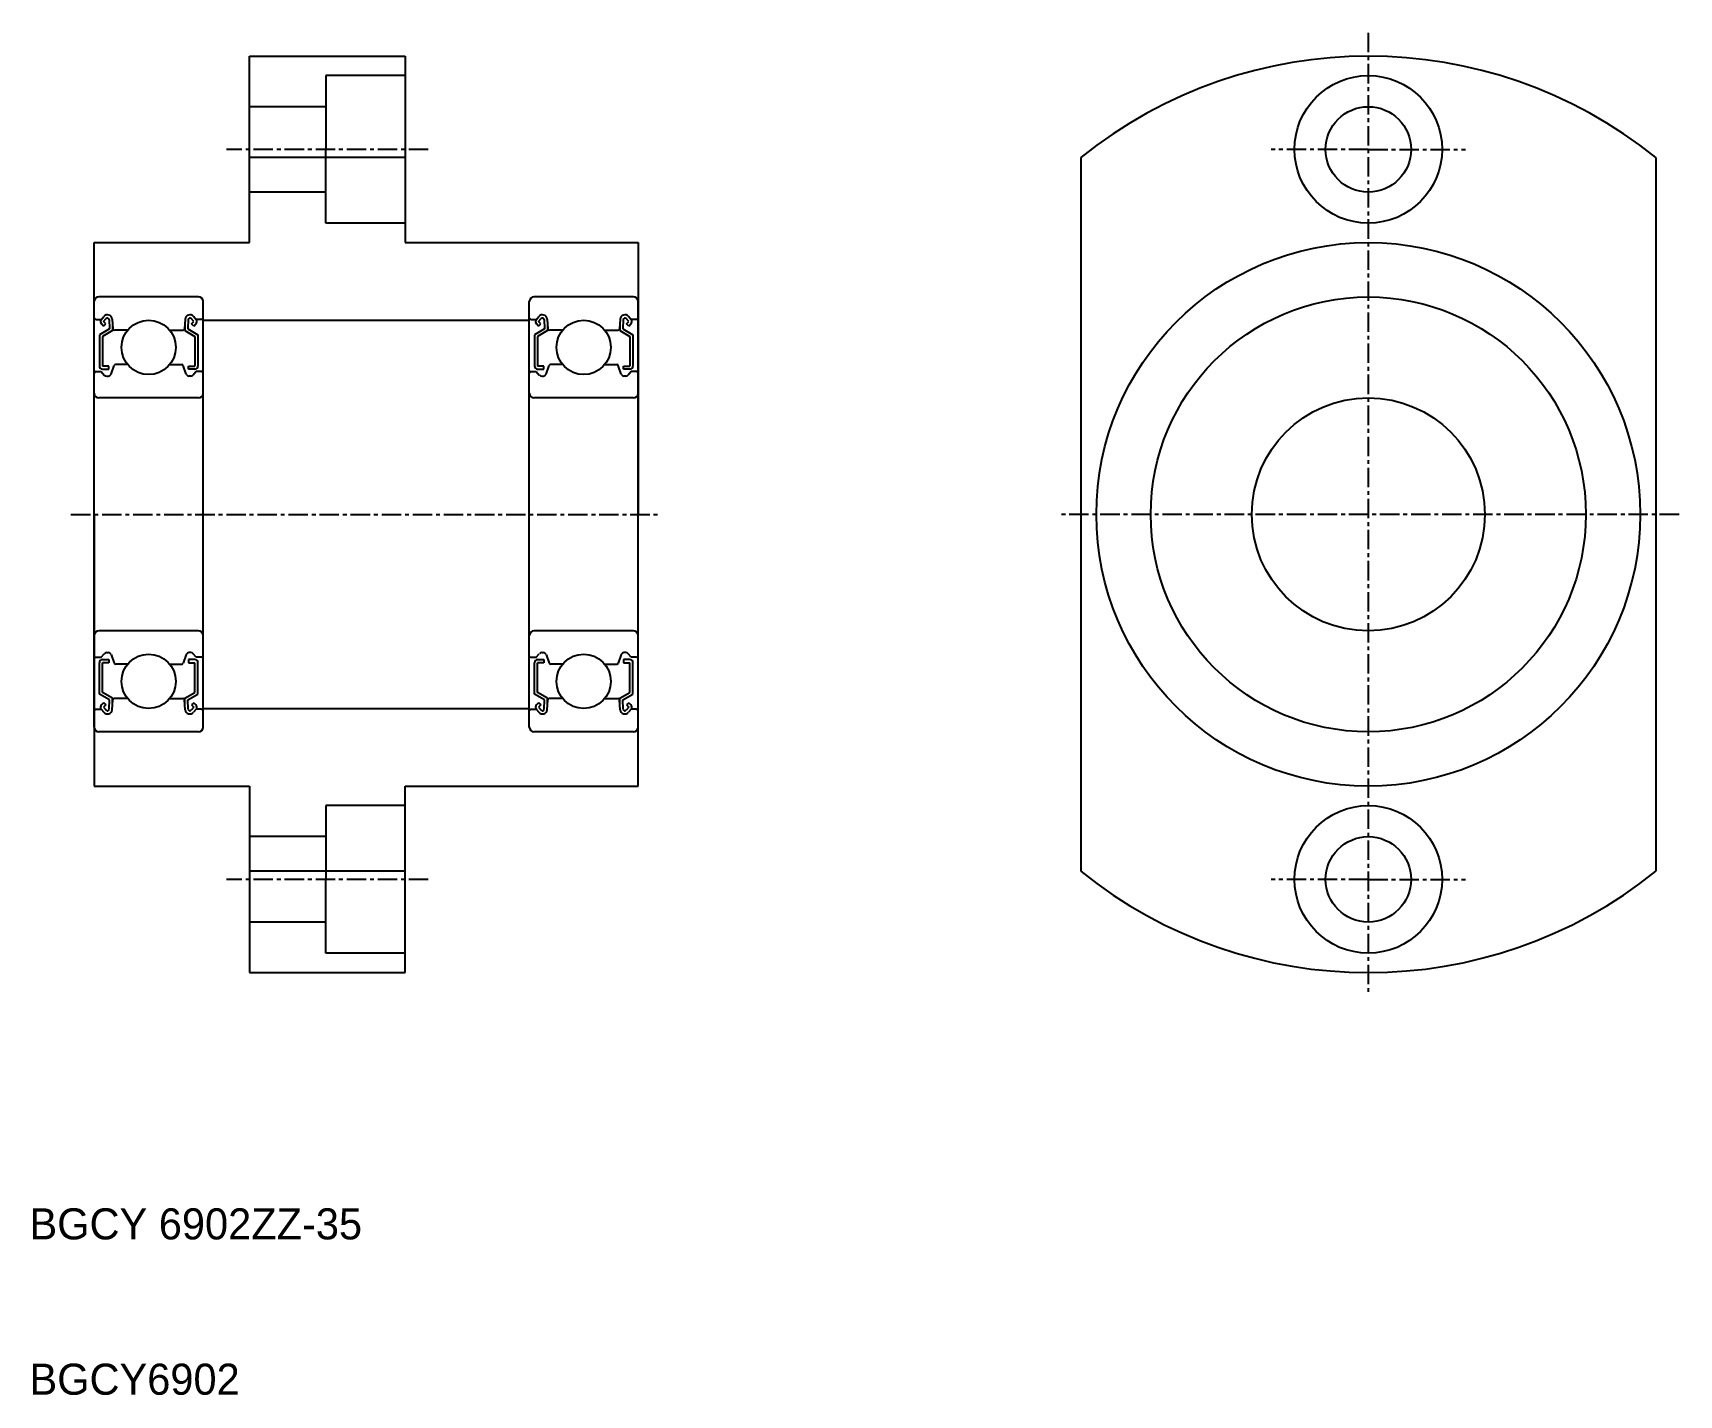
# Model space of a CAD drawing. Extents: x 127 to 233, y 64 to 152.
import ezdxf

# ---------------------------------------------------------------- set-up
doc = ezdxf.new("R2010")
doc.units = 0
doc.linetypes.add('CENTER', pattern=[2, 1.25, -0.25, 0.25, -0.25])
doc.linetypes.add('DASHED', pattern=[19.05, 12.7, -6.35])
doc.layers.get('0').update_dxf_attribs({"linetype": 'CONTINUOUS'})
doc.layers.add('CENTER', color=1, linetype='CENTER')

msp = doc.modelspace()

# ---------------------------------------------------------------- linework, layer by layer
for p, q in [((141.08, 138.16), (141.08, 150.16)), ((141.08, 150.16), (151.08, 150.16)), ((151.08, 150.16), (151.08, 138.16)), ((151.08, 143.64), (141.08, 143.64)), ((194.58, 143.64), (194.58, 97.68)), ((231.58, 143.64), (231.58, 97.68)), ((131.08, 120.66), (131.08, 138.16)), ((131.08, 138.16), (141.08, 138.16)), ((151.08, 138.16), (166.08, 138.16)), ((166.08, 138.16), (166.08, 120.66)), ((137.78, 134.66), (131.38, 134.66)), ((165.78, 134.66), (159.38, 134.66)), ((131.08, 106.96), (131.08, 134.36)), ((138.08, 106.96), (138.08, 134.36)), ((159.08, 106.96), (159.08, 134.36)), ((166.08, 106.96), (166.08, 134.36)), ((131.18, 133.21), (131.54, 133.21)), ((132.06, 132.61), (131.41, 132.23)), ((131.53, 133.19), (131.7, 133.4)), ((131.68, 132.78), (131.54, 132.93)), ((132.26, 132.49), (131.61, 132.12)), ((131.68, 133.07), (131.85, 133.27)), ((131.82, 132.93), (131.68, 133.07)), ((131.68, 132.78), (131.82, 132.93)), ((132.03, 133.21), (132.06, 132.61)), ((132.23, 133.23), (132.28, 132.6)), ((132.26, 132.85), (132.26, 132.49)), ((133.22, 132.51), (132.38, 132.51)), ((135.94, 132.51), (136.78, 132.51)), ((136.93, 133.23), (136.88, 132.6)), ((136.9, 132.85), (136.9, 132.49)), ((136.9, 132.49), (137.55, 132.12)), ((137.13, 133.21), (137.1, 132.61)), ((137.1, 132.61), (137.75, 132.23)), ((137.48, 133.07), (137.31, 133.27)), ((137.34, 132.93), (137.48, 133.07)), ((137.48, 132.78), (137.34, 132.93)), ((137.63, 133.19), (137.46, 133.4)), ((137.48, 132.78), (137.62, 132.93)), ((137.98, 133.21), (137.62, 133.21)), ((159.18, 133.21), (159.54, 133.21)), ((160.06, 132.61), (159.41, 132.23)), ((159.53, 133.19), (159.7, 133.4)), ((159.68, 132.78), (159.54, 132.93)), ((160.26, 132.49), (159.61, 132.12)), ((159.68, 133.07), (159.85, 133.27)), ((159.82, 132.93), (159.68, 133.07)), ((159.68, 132.78), (159.82, 132.93)), ((160.03, 133.21), (160.06, 132.61)), ((160.23, 133.23), (160.28, 132.6)), ((160.26, 132.85), (160.26, 132.49)), ((161.22, 132.51), (160.38, 132.51)), ((163.94, 132.51), (164.78, 132.51)), ((164.93, 133.23), (164.88, 132.6)), ((164.9, 132.85), (164.9, 132.49)), ((164.9, 132.49), (165.55, 132.12)), ((165.13, 133.21), (165.1, 132.61)), ((165.1, 132.61), (165.75, 132.23)), ((165.48, 133.07), (165.31, 133.27)), ((165.34, 132.93), (165.48, 133.07)), ((165.48, 132.78), (165.34, 132.93)), ((165.63, 133.19), (165.46, 133.4)), ((165.48, 132.78), (165.62, 132.93)), ((165.98, 133.21), (165.62, 133.21)), ((131.41, 132.23), (131.41, 130.21)), ((131.61, 132.12), (131.61, 130.21)), ((137.55, 132.12), (137.55, 130.21)), ((137.75, 132.23), (137.75, 130.21)), ((159.41, 132.23), (159.41, 130.21)), ((159.61, 132.12), (159.61, 130.21)), ((165.55, 132.12), (165.55, 130.21)), ((165.75, 132.23), (165.75, 130.21)), ((131.18, 129.86), (131.53, 129.86)), ((131.53, 129.86), (131.72, 129.63)), ((132.01, 130.21), (131.61, 130.21)), ((131.61, 130.01), (132.01, 130.01)), ((131.88, 129.56), (131.97, 129.56)), ((132.01, 130.01), (132.01, 130.21)), ((132.16, 129.69), (132.36, 130.24)), ((133.22, 130.31), (132.46, 130.31)), ((135.94, 130.31), (136.71, 130.31)), ((137, 129.69), (136.8, 130.24)), ((137.15, 130.01), (137.15, 130.21)), ((137.15, 130.21), (137.55, 130.21)), ((137.55, 130.01), (137.15, 130.01)), ((137.29, 129.56), (137.19, 129.56)), ((137.63, 129.86), (137.44, 129.63)), ((137.98, 129.86), (137.63, 129.86)), ((159.18, 129.86), (159.53, 129.86)), ((159.53, 129.86), (159.72, 129.63)), ((160.01, 130.21), (159.61, 130.21)), ((159.61, 130.01), (160.01, 130.01)), ((159.88, 129.56), (159.97, 129.56)), ((160.01, 130.01), (160.01, 130.21)), ((160.16, 129.69), (160.36, 130.24)), ((161.22, 130.31), (160.46, 130.31)), ((163.94, 130.31), (164.71, 130.31)), ((165, 129.69), (164.8, 130.24)), ((165.15, 130.01), (165.15, 130.21)), ((165.15, 130.21), (165.55, 130.21)), ((165.55, 130.01), (165.15, 130.01)), ((165.29, 129.56), (165.19, 129.56)), ((165.63, 129.86), (165.44, 129.63)), ((165.98, 129.86), (165.63, 129.86)), ((137.78, 128.16), (131.38, 128.16)), ((165.78, 128.16), (159.38, 128.16)), ((131.08, 120.66), (131.08, 103.16)), ((166.08, 103.16), (166.08, 120.66)), ((137.78, 113.16), (131.38, 113.16)), ((165.78, 113.16), (159.38, 113.16)), ((131.18, 111.46), (131.53, 111.46)), ((131.53, 111.46), (131.72, 111.69)), ((131.61, 111.31), (132.01, 111.31)), ((131.88, 111.76), (131.97, 111.76)), ((132.01, 111.31), (132.01, 111.11)), ((132.16, 111.63), (132.36, 111.07)), ((137, 111.63), (136.8, 111.07)), ((137.15, 111.31), (137.15, 111.11)), ((137.55, 111.31), (137.15, 111.31)), ((137.29, 111.76), (137.19, 111.76)), ((137.63, 111.46), (137.44, 111.69)), ((137.98, 111.46), (137.63, 111.46)), ((159.18, 111.46), (159.53, 111.46)), ((159.53, 111.46), (159.72, 111.69)), ((159.61, 111.31), (160.01, 111.31)), ((159.88, 111.76), (159.97, 111.76)), ((160.01, 111.31), (160.01, 111.11)), ((160.16, 111.63), (160.36, 111.07)), ((165, 111.63), (164.8, 111.07)), ((165.15, 111.31), (165.15, 111.11)), ((165.55, 111.31), (165.15, 111.31)), ((165.29, 111.76), (165.19, 111.76)), ((165.63, 111.46), (165.44, 111.69)), ((165.98, 111.46), (165.63, 111.46)), ((131.41, 109.08), (131.41, 111.11)), ((131.61, 109.2), (131.61, 111.11)), ((132.01, 111.11), (131.61, 111.11)), ((133.22, 111.01), (132.46, 111.01)), ((135.94, 111.01), (136.71, 111.01)), ((137.15, 111.11), (137.55, 111.11)), ((137.55, 109.2), (137.55, 111.11)), ((137.75, 109.08), (137.75, 111.11)), ((159.41, 109.08), (159.41, 111.11)), ((160.01, 111.11), (159.61, 111.11)), ((159.61, 109.2), (159.61, 111.11)), ((161.22, 111.01), (160.46, 111.01)), ((163.94, 111.01), (164.71, 111.01)), ((165.15, 111.11), (165.55, 111.11)), ((165.55, 109.2), (165.55, 111.11)), ((165.75, 109.08), (165.75, 111.11)), ((132.26, 108.82), (131.61, 109.2)), ((136.9, 108.82), (137.55, 109.2)), ((160.26, 108.82), (159.61, 109.2)), ((164.9, 108.82), (165.55, 109.2)), ((131.18, 108.11), (131.54, 108.11)), ((132.06, 108.71), (131.41, 109.08)), ((131.53, 108.12), (131.7, 107.92)), ((131.68, 108.53), (131.54, 108.39)), ((131.68, 108.53), (131.82, 108.39)), ((131.82, 108.39), (131.68, 108.25)), ((131.68, 108.25), (131.85, 108.05)), ((132.03, 108.11), (132.06, 108.71)), ((132.23, 108.08), (132.28, 108.72)), ((132.26, 108.46), (132.26, 108.82)), ((133.22, 108.81), (132.38, 108.81)), ((132.8, 108.81), (132.8, 108.81)), ((133.01, 108.81), (133.01, 108.81)), ((135.94, 108.81), (136.78, 108.81)), ((136.93, 108.08), (136.88, 108.72)), ((136.9, 108.46), (136.9, 108.82)), ((137.1, 108.71), (137.75, 109.08)), ((137.13, 108.11), (137.1, 108.71)), ((137.48, 108.25), (137.31, 108.05)), ((137.48, 108.53), (137.34, 108.39)), ((137.34, 108.39), (137.48, 108.25)), ((137.63, 108.12), (137.46, 107.92)), ((137.48, 108.53), (137.62, 108.39)), ((137.98, 108.11), (137.62, 108.11)), ((159.18, 108.11), (159.54, 108.11)), ((160.06, 108.71), (159.41, 109.08)), ((159.53, 108.12), (159.7, 107.92)), ((159.68, 108.53), (159.54, 108.39)), ((159.68, 108.53), (159.82, 108.39)), ((159.82, 108.39), (159.68, 108.25)), ((159.68, 108.25), (159.85, 108.05)), ((160.03, 108.11), (160.06, 108.71)), ((160.23, 108.08), (160.28, 108.72)), ((160.26, 108.46), (160.26, 108.82)), ((161.22, 108.81), (160.38, 108.81)), ((160.8, 108.81), (160.8, 108.81)), ((161.01, 108.81), (161.01, 108.81)), ((163.94, 108.81), (164.78, 108.81)), ((164.93, 108.08), (164.88, 108.72)), ((164.9, 108.46), (164.9, 108.82)), ((165.1, 108.71), (165.75, 109.08)), ((165.13, 108.11), (165.1, 108.71)), ((165.48, 108.25), (165.31, 108.05)), ((165.48, 108.53), (165.34, 108.39)), ((165.34, 108.39), (165.48, 108.25)), ((165.63, 108.12), (165.46, 107.92)), ((165.48, 108.53), (165.62, 108.39)), ((165.98, 108.11), (165.62, 108.11)), ((137.78, 106.66), (131.38, 106.66)), ((165.78, 106.66), (159.38, 106.66)), ((131.08, 103.16), (141.08, 103.16)), ((141.08, 103.16), (141.08, 91.16)), ((151.08, 103.16), (166.08, 103.16)), ((151.08, 91.16), (151.08, 103.16)), ((151.08, 97.68), (141.08, 97.68)), ((141.08, 91.16), (151.08, 91.16))]:
    msp.add_line(p, q)
at = {"color": 3, "linetype": 'DASHED'}
for p, q in [((151.08, 148.91), (145.98, 148.91)), ((145.98, 148.91), (145.98, 144.16)), ((145.98, 146.91), (141.08, 146.91)), ((145.98, 139.41), (145.98, 144.16)), ((145.98, 141.41), (141.08, 141.41)), ((151.08, 139.41), (145.98, 139.41)), ((145.98, 101.91), (145.98, 97.16)), ((151.08, 101.91), (145.98, 101.91)), ((145.98, 99.91), (141.08, 99.91)), ((145.98, 92.41), (145.98, 97.16)), ((145.98, 94.41), (141.08, 94.41)), ((151.08, 92.41), (145.98, 92.41))]:
    msp.add_line(p, q, dxfattribs=at)
at = {"color": 7, "linetype": 'CONTINUOUS'}
for p, q in [((138.08, 133.16), (159.08, 133.16)), ((138.08, 108.16), (159.08, 108.16))]:
    msp.add_line(p, q, dxfattribs=at)
for centre, radius in [((213.08, 144.16), 4.75), ((213.08, 144.16), 2.75), ((213.08, 120.66), 17.5), ((213.08, 120.66), 14), ((134.58, 131.41), 1.75), ((162.58, 131.41), 1.75), ((213.08, 120.66), 7.5), ((134.58, 109.91), 1.75), ((162.58, 109.91), 1.75), ((213.08, 97.16), 4.75), ((213.08, 97.16), 2.75)]:
    msp.add_circle(centre, radius)
for centre, radius, start, end in [((213.08, 120.66), 29.5, 51.1621, 128.8379), ((131.38, 134.36), 0.3, 90, 180), ((137.78, 134.36), 0.3, 0, 90), ((159.38, 134.36), 0.3, 90, 180), ((165.78, 134.36), 0.3, 0, 90), ((131.93, 133.21), 0.3, 4.9347, 140.1364), ((137.23, 133.21), 0.3, 39.8636, 175.0653), ((159.93, 133.21), 0.3, 4.9347, 140.1364), ((165.23, 133.21), 0.3, 39.8636, 175.0653), ((131.18, 133.31), 0.1, 180, 270), ((131.68, 133.07), 0.2, 140.1364, 224.998), ((131.93, 133.2), 0.1, 3.1017, 139.9503), ((132.38, 132.61), 0.1, 184.9347, 270), ((136.78, 132.61), 0.1, 270, 355.0653), ((137.23, 133.2), 0.1, 40.0497, 176.8983), ((137.48, 133.07), 0.2, 315.002, 39.8636), ((137.98, 133.31), 0.1, 270, 0), ((159.18, 133.31), 0.1, 180, 270), ((159.68, 133.07), 0.2, 140.1364, 224.998), ((159.93, 133.2), 0.1, 3.1017, 139.9503), ((160.38, 132.61), 0.1, 184.9347, 270), ((164.78, 132.61), 0.1, 270, 355.0653), ((165.23, 133.2), 0.1, 40.0497, 176.8983), ((165.48, 133.07), 0.2, 315.002, 39.8636), ((165.98, 133.31), 0.1, 270, 0), ((131.18, 129.76), 0.1, 90, 180), ((131.61, 130.21), 0.2, 180, 270), ((131.88, 129.76), 0.2, 219.9772, 270), ((131.97, 129.76), 0.2, 270, 339.9926), ((132.46, 130.21), 0.1, 90, 159.9926), ((136.71, 130.21), 0.1, 20.0074, 90), ((137.19, 129.76), 0.2, 200.0074, 270), ((137.29, 129.76), 0.2, 270, 320.0228), ((137.55, 130.21), 0.2, 270, 0), ((137.98, 129.76), 0.1, 0, 90), ((159.18, 129.76), 0.1, 90, 180), ((159.61, 130.21), 0.2, 180, 270), ((159.88, 129.76), 0.2, 219.9772, 270), ((159.97, 129.76), 0.2, 270, 339.9926), ((160.46, 130.21), 0.1, 90, 159.9926), ((164.71, 130.21), 0.1, 20.0074, 90), ((165.19, 129.76), 0.2, 200.0074, 270), ((165.29, 129.76), 0.2, 270, 320.0228), ((165.55, 130.21), 0.2, 270, 0), ((165.98, 129.76), 0.1, 0, 90), ((131.38, 128.46), 0.3, 180, 270), ((137.78, 128.46), 0.3, 270, 0), ((159.38, 128.46), 0.3, 180, 270), ((165.78, 128.46), 0.3, 270, 0), ((131.38, 112.86), 0.3, 90, 180), ((137.78, 112.86), 0.3, 0, 90), ((159.38, 112.86), 0.3, 90, 180), ((165.78, 112.86), 0.3, 0, 90), ((131.18, 111.56), 0.1, 180, 270), ((131.61, 111.11), 0.2, 90, 180), ((131.88, 111.56), 0.2, 90, 140.0228), ((131.97, 111.56), 0.2, 20.0074, 90), ((137.19, 111.56), 0.2, 90, 159.9926), ((137.29, 111.56), 0.2, 39.9772, 90), ((137.55, 111.11), 0.2, 0, 90), ((137.98, 111.56), 0.1, 270, 0), ((159.18, 111.56), 0.1, 180, 270), ((159.61, 111.11), 0.2, 90, 180), ((159.88, 111.56), 0.2, 90, 140.0228), ((159.97, 111.56), 0.2, 20.0074, 90), ((165.19, 111.56), 0.2, 90, 159.9926), ((165.29, 111.56), 0.2, 39.9772, 90), ((165.55, 111.11), 0.2, 0, 90), ((165.98, 111.56), 0.1, 270, 0), ((132.46, 111.11), 0.1, 200.0074, 270), ((136.71, 111.11), 0.1, 270, 339.9926), ((160.46, 111.11), 0.1, 200.0074, 270), ((164.71, 111.11), 0.1, 270, 339.9926), ((131.18, 108.01), 0.1, 90, 180), ((131.68, 108.25), 0.2, 135.002, 219.8636), ((131.93, 108.11), 0.3, 219.8636, 355.0653), ((131.93, 108.11), 0.1, 220.0497, 356.8983), ((132.38, 108.71), 0.1, 90, 175.0653), ((136.78, 108.71), 0.1, 4.9347, 90), ((137.23, 108.11), 0.3, 184.9347, 320.1364), ((137.23, 108.11), 0.1, 183.1017, 319.9503), ((137.48, 108.25), 0.2, 320.1364, 44.998), ((137.98, 108.01), 0.1, 0, 90), ((159.18, 108.01), 0.1, 90, 180), ((159.68, 108.25), 0.2, 135.002, 219.8636), ((159.93, 108.11), 0.3, 219.8636, 355.0653), ((159.93, 108.11), 0.1, 220.0497, 356.8983), ((160.38, 108.71), 0.1, 90, 175.0653), ((164.78, 108.71), 0.1, 4.9347, 90), ((165.23, 108.11), 0.3, 184.9347, 320.1364), ((165.23, 108.11), 0.1, 183.1017, 319.9503), ((165.48, 108.25), 0.2, 320.1364, 44.998), ((165.98, 108.01), 0.1, 0, 90), ((131.38, 106.96), 0.3, 180, 270), ((137.78, 106.96), 0.3, 270, 0), ((159.38, 106.96), 0.3, 180, 270), ((165.78, 106.96), 0.3, 270, 0), ((213.08, 120.66), 29.5, 231.1621, 308.8379)]:
    msp.add_arc(centre, radius, start, end)
at = {"layer": 'CENTER', "color": 1, "linetype": 'CENTER'}
for p, q in [((213.08, 151.66), (213.08, 89.66)), ((152.58, 144.16), (139.58, 144.16)), ((213.08, 144.16), (206.83, 144.16)), ((213.08, 144.16), (219.33, 144.16)), ((129.58, 120.66), (167.58, 120.66)), ((233.08, 120.66), (193.08, 120.66)), ((152.58, 97.16), (139.58, 97.16)), ((213.08, 97.16), (206.83, 97.16)), ((213.08, 97.16), (219.33, 97.16))]:
    msp.add_line(p, q, dxfattribs=at)

# ---------------------------------------------------------------- texts
for s, p in [('BGCY 6902ZZ-35', (126.91, 73.98)), ('BGCY6902', (126.91, 63.98))]:
    msp.add_text(s, height=2).set_placement(p)

doc.saveas('drawing.dxf')
